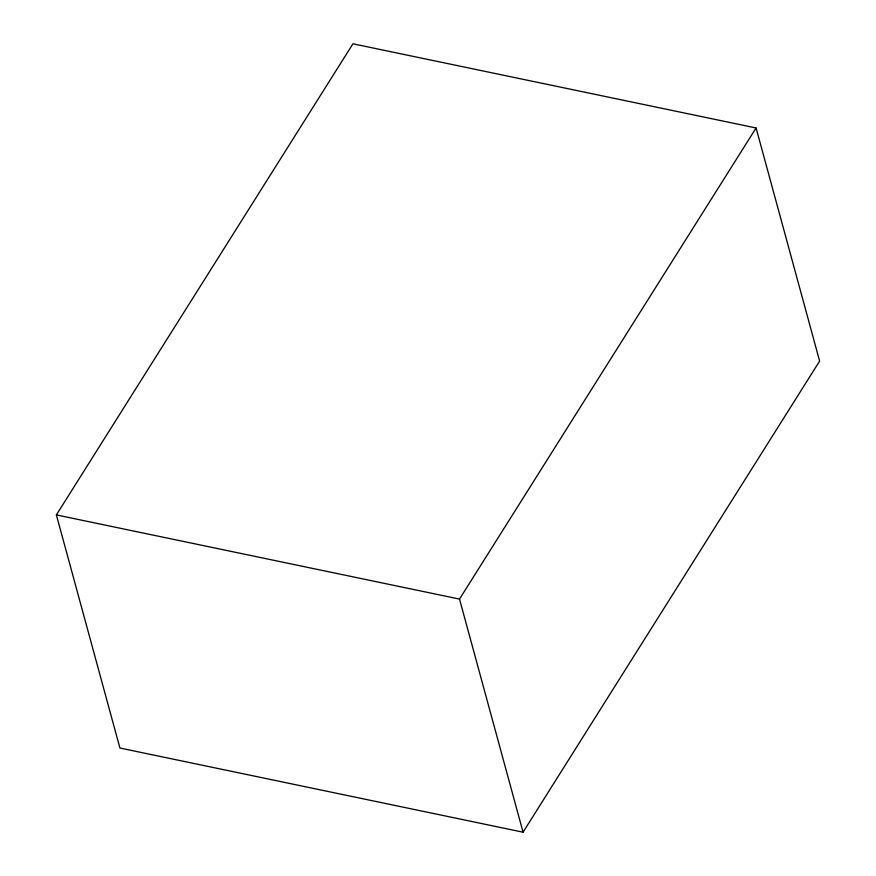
<?xml version="1.0" encoding="UTF-8"?>
<svg xmlns="http://www.w3.org/2000/svg" width="876" height="876" viewBox="0 0 876 876"><rect width="100%" height="100%" fill="white"/><g stroke="black" fill="none" stroke-linecap="round" stroke-linejoin="round"><path stroke-width="1.31" d="M56.371 514.913L352.94 43.8L756.087 127.973L819.629 361.087L523.06 832.2L119.913 748.027L56.371 514.913L459.517 599.085L523.06 832.2M459.517 599.085L756.087 127.973"/></g></svg>
